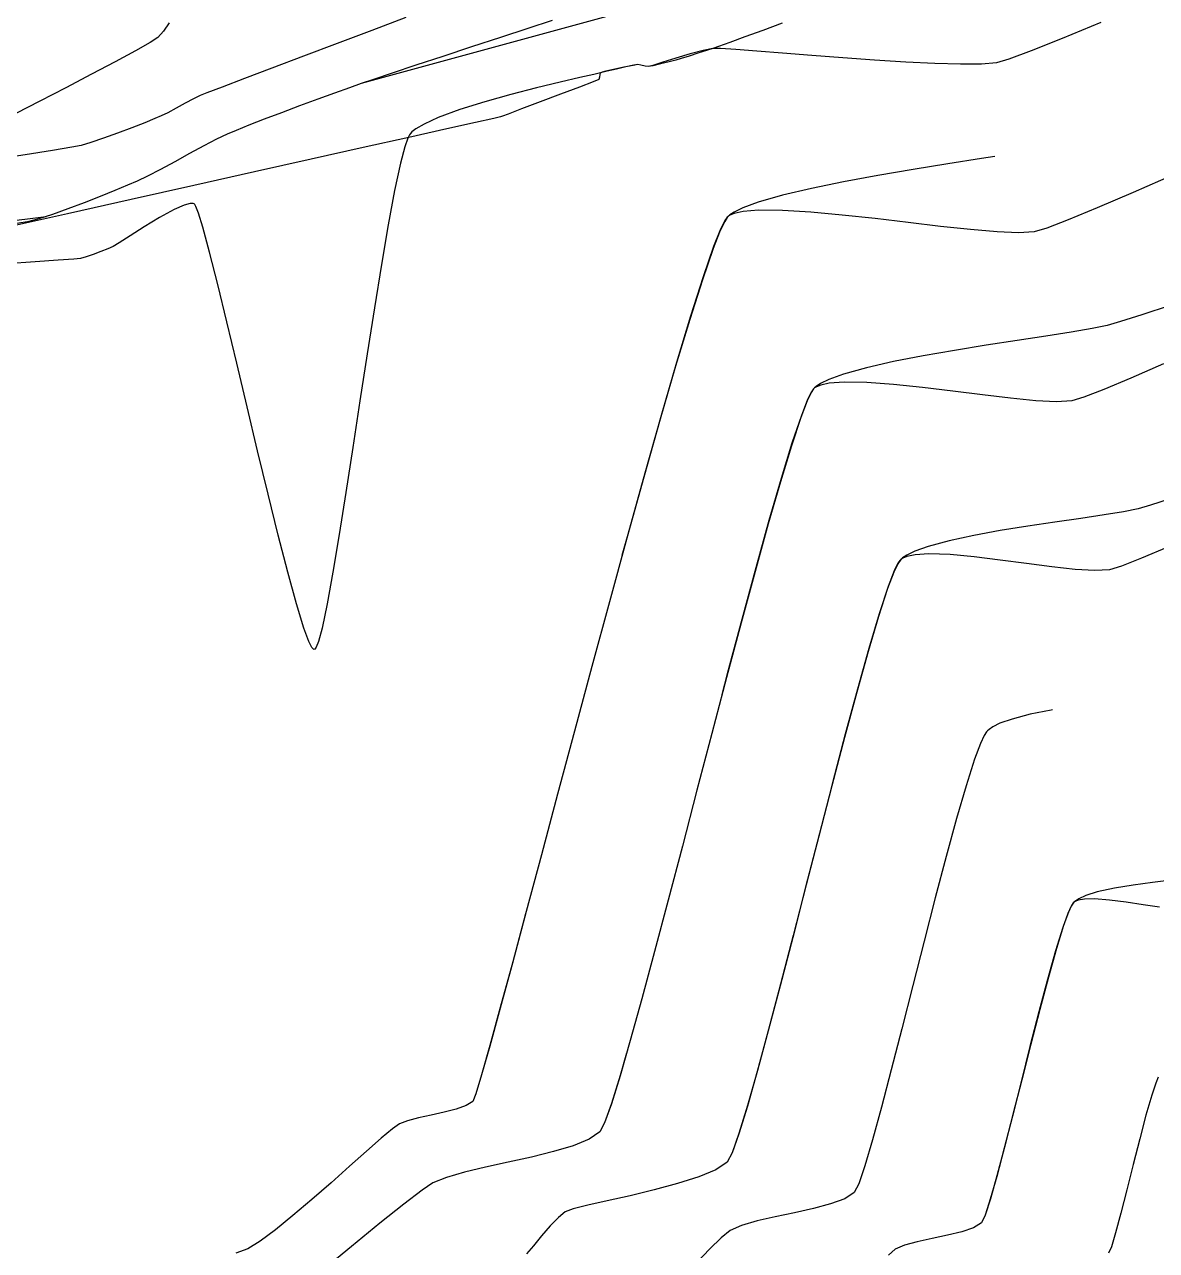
# Model space of a CAD drawing. Header units: metres. Extents: x 708868 to 711043, y 5411316 to 5413138.
# Drawn here: x 709353.5 to 709416.6, y 5411872.3 to 5411940.6 of the extents above; entities that cross this region are included whole.
import ezdxf

# ---------------------------------------------------------------- set-up
doc = ezdxf.new("R2010")
doc.units = ezdxf.units.M
for name, color, linetype in [('Rionegro 2010_Contours', 7, 'Continuous'), ('Rionegro 2014_Contours', 7, 'Continuous'), ('Rionegro 2018_Contours', 7, 'Continuous')]:
    doc.layers.add(name, color=color, linetype=linetype)

msp = doc.modelspace()

# ---------------------------------------------------------------- linework, layer by layer
at = {"layer": 'Rionegro 2010_Contours'}
for points in [[(709413.463, 5411940.68, 231), (709411.317, 5411939.795, 231), (709409.589, 5411939.104, 231), (709408.343, 5411938.641, 231), (709407.644, 5411938.435, 231), (709406.812, 5411938.363, 231), (709405.643, 5411938.353, 231), (709404.212, 5411938.394, 231), (709402.593, 5411938.474, 231), (709400.862, 5411938.583, 231), (709399.092, 5411938.709, 231), (709397.358, 5411938.843, 231), (709395.736, 5411938.972, 231), (709394.299, 5411939.087, 231), (709393.122, 5411939.175, 231), (709392.28, 5411939.228, 231), (709391.847, 5411939.232, 231), (709391.308, 5411939.126, 231), (709390.583, 5411938.931, 231), (709389.794, 5411938.695, 231), (709389.062, 5411938.466, 231), (709388.507, 5411938.293, 231), (709388.253, 5411938.223, 231), (709388.07, 5411938.251, 231), (709387.844, 5411938.309, 231), (709387.661, 5411938.34, 231), (709387.4, 5411938.295, 231), (709386.89, 5411938.189, 231), (709386.303, 5411938.059, 231), (709385.893, 5411937.962, 231), (709385.68, 5411937.906, 231), (709385.603, 5411937.882, 231), (709385.588, 5411937.874, 231), (709385.574, 5411937.853, 231), (709385.554, 5411937.783, 231), (709385.534, 5411937.645, 231), (709385.493, 5411937.506, 231), (709385.182, 5411937.376, 231), (709384.412, 5411937.079, 231), (709383.368, 5411936.683, 231), (709382.235, 5411936.257, 231), (709381.196, 5411935.868, 231), (709380.435, 5411935.584, 231), (709380.137, 5411935.472, 231), (709380.073, 5411935.448, 231), (709380.008, 5411935.423, 231), (709379.65, 5411935.343, 231), (709378.631, 5411935.114, 231), (709377.027, 5411934.755, 231), (709374.915, 5411934.282, 231), (709372.373, 5411933.712, 231), (709369.478, 5411933.064, 231), (709366.305, 5411932.355, 231), (709362.932, 5411931.601, 231), (709359.436, 5411930.82, 231), (709355.893, 5411930.031, 231), (709352.382, 5411929.249, 231)], [(709417.553, 5411932.223, 232), (709415.256, 5411931.216, 232), (709413.266, 5411930.359, 232), (709411.643, 5411929.686, 232), (709410.449, 5411929.229, 232), (709409.742, 5411929.021, 232), (709408.883, 5411928.969, 232), (709407.68, 5411929.019, 232), (709406.206, 5411929.146, 232), (709404.535, 5411929.327, 232), (709402.737, 5411929.539, 232), (709400.885, 5411929.756, 232), (709399.052, 5411929.957, 232), (709397.31, 5411930.118, 232), (709395.732, 5411930.214, 232), (709394.39, 5411930.222, 232), (709393.534, 5411930.15, 232), (709393.044, 5411930.041, 232), (709392.798, 5411929.94, 232), (709392.702, 5411929.881, 232), (709392.646, 5411929.83, 232), (709392.517, 5411929.646, 232), (709392.281, 5411929.176, 232), (709391.892, 5411928.212, 232), (709391.299, 5411926.513, 232), (709390.603, 5411924.329, 232), (709389.819, 5411921.733, 232), (709388.964, 5411918.792, 232), (709388.053, 5411915.577, 232), (709387.102, 5411912.157, 232), (709386.784, 5411910.997, 232)], [(709416.959, 5411921.663, 233), (709415.129, 5411920.866, 233), (709413.627, 5411920.235, 233), (709412.511, 5411919.805, 233), (709411.84, 5411919.607, 233), (709410.994, 5411919.559, 233), (709409.833, 5411919.616, 233), (709408.433, 5411919.751, 233), (709406.867, 5411919.936, 233), (709405.209, 5411920.144, 233), (709403.535, 5411920.348, 233), (709401.918, 5411920.519, 233), (709400.433, 5411920.63, 233), (709399.155, 5411920.654, 233), (709398.331, 5411920.592, 233), (709397.855, 5411920.488, 233), (709397.613, 5411920.389, 233), (709397.516, 5411920.33, 233), (709397.463, 5411920.281, 233), (709397.342, 5411920.11, 233), (709397.126, 5411919.678, 233), (709396.777, 5411918.797, 233), (709396.255, 5411917.253, 233), (709395.65, 5411915.278, 233), (709394.973, 5411912.938, 233), (709394.239, 5411910.299, 233), (709393.461, 5411907.428, 233), (709392.653, 5411904.391, 233), (709392.351, 5411903.243, 233)], [(709417.225, 5411911.478, 234), (709415.735, 5411910.838, 234), (709414.617, 5411910.397, 234), (709413.938, 5411910.193, 234), (709413.119, 5411910.149, 234), (709412.028, 5411910.214, 234), (709410.738, 5411910.355, 234), (709409.323, 5411910.541, 234), (709407.856, 5411910.738, 234), (709406.412, 5411910.915, 234), (709405.063, 5411911.04, 234), (709403.885, 5411911.08, 234), (709403.113, 5411911.03, 234), (709402.66, 5411910.933, 234), (709402.426, 5411910.837, 234), (709402.331, 5411910.779, 234), (709402.278, 5411910.73, 234), (709402.157, 5411910.559, 234), (709401.945, 5411910.129, 234), (709401.608, 5411909.256, 234), (709401.108, 5411907.738, 234), (709400.535, 5411905.812, 234), (709399.903, 5411903.553, 234), (709399.224, 5411901.034, 234), (709398.512, 5411898.329, 234), (709397.782, 5411895.51, 234), (709397.047, 5411892.653, 234), (709396.321, 5411889.829, 234), (709395.617, 5411887.114, 234), (709394.95, 5411884.579, 234), (709394.333, 5411882.299, 234), (709393.779, 5411880.348, 234), (709393.303, 5411878.798, 234), (709392.918, 5411877.724, 234), (709392.638, 5411877.199, 234), (709392.018, 5411876.779, 234), (709391.066, 5411876.379, 234), (709389.884, 5411876.002, 234), (709388.572, 5411875.652, 234), (709387.233, 5411875.332, 234), (709385.968, 5411875.047, 234), (709384.877, 5411874.8, 234), (709384.062, 5411874.595, 234), (709383.625, 5411874.435, 234), (709383.247, 5411874.121, 234), (709382.791, 5411873.644, 234), (709382.309, 5411873.089, 234), (709381.852, 5411872.541, 234), (709381.473, 5411872.088, 234)], [(709416.734, 5411891.409, 236), (709415.83, 5411891.532, 236), (709414.879, 5411891.673, 236), (709413.949, 5411891.795, 236), (709413.108, 5411891.86, 236), (709412.544, 5411891.848, 236), (709412.207, 5411891.788, 236), (709412.032, 5411891.72, 236), (709411.96, 5411891.676, 236), (709411.918, 5411891.636, 236), (709411.822, 5411891.491, 236), (709411.653, 5411891.122, 236), (709411.384, 5411890.374, 236), (709410.989, 5411889.092, 236), (709410.544, 5411887.505, 236), (709410.064, 5411885.701, 236), (709409.564, 5411883.765, 236), (709409.06, 5411881.784, 236), (709408.567, 5411879.845, 236), (709408.101, 5411878.035, 236), (709407.676, 5411876.441, 236), (709407.308, 5411875.148, 236), (709407.013, 5411874.245, 236), (709406.806, 5411873.817, 236), (709406.372, 5411873.546, 236), (709405.714, 5411873.321, 236), (709404.917, 5411873.126, 236), (709404.064, 5411872.947, 236), (709403.239, 5411872.768, 236), (709402.528, 5411872.573, 236), (709402.012, 5411872.348, 236), (709401.63, 5411872.02, 236)], [(709381.414, 5411891.04, 232), (709380.695, 5411888.358, 232), (709380.007, 5411885.816, 232), (709379.425, 5411883.697, 232), (709378.965, 5411882.071, 232), (709378.641, 5411881.009, 232), (709378.471, 5411880.58, 232), (709378.103, 5411880.346, 232), (709377.548, 5411880.148, 232), (709376.874, 5411879.975, 232), (709376.151, 5411879.817, 232), (709375.448, 5411879.663, 232), (709374.835, 5411879.503, 232), (709374.381, 5411879.326, 232), (709373.997, 5411879.05, 232), (709373.373, 5411878.527, 232), (709372.559, 5411877.813, 232), (709371.609, 5411876.968, 232), (709370.574, 5411876.048, 232), (709369.505, 5411875.113, 232), (709368.456, 5411874.219, 232), (709367.478, 5411873.426, 232), (709366.623, 5411872.79, 232), (709365.942, 5411872.37, 232), (709365.264, 5411872.124, 232)], [(709387.042, 5411883.27, 233), (709386.685, 5411882.028, 233), (709386.201, 5411880.466, 233), (709385.82, 5411879.397, 233), (709385.555, 5411878.889, 233), (709384.957, 5411878.48, 233), (709384.071, 5411878.115, 233), (709382.973, 5411877.785, 233), (709381.74, 5411877.482, 233), (709380.45, 5411877.195, 233), (709379.179, 5411876.917, 233), (709378.005, 5411876.637, 233), (709377.005, 5411876.347, 233), (709376.255, 5411876.038, 233), (709375.647, 5411875.63, 233), (709374.639, 5411874.864, 233), (709373.302, 5411873.8, 233), (709371.707, 5411872.501, 233), (709369.924, 5411871.029, 233)]]:
    msp.add_polyline3d(points, dxfattribs=at)
at = {"layer": 'Rionegro 2014_Contours'}
for points in [[(709374.747, 5411940.955, 229), (709372.854, 5411940.242, 229), (709370.923, 5411939.514, 229), (709369.039, 5411938.803, 229), (709367.286, 5411938.14, 229), (709365.749, 5411937.557, 229), (709364.514, 5411937.087, 229), (709363.665, 5411936.761, 229), (709363.287, 5411936.611, 229), (709362.919, 5411936.429, 229), (709362.452, 5411936.179, 229), (709361.953, 5411935.907, 229), (709361.486, 5411935.658, 229), (709361.117, 5411935.476, 229), (709360.768, 5411935.329, 229), (709360.195, 5411935.099, 229), (709359.475, 5411934.817, 229), (709358.685, 5411934.517, 229), (709357.901, 5411934.23, 229), (709357.201, 5411933.99, 229), (709356.66, 5411933.828, 229), (709356.136, 5411933.729, 229), (709355.062, 5411933.553, 229), (709353.532, 5411933.314, 229), (709351.639, 5411933.024, 229)], [(709382.899, 5411940.784, 230), (709381.548, 5411940.346, 230), (709380.02, 5411939.849, 230), (709378.409, 5411939.322, 230), (709376.803, 5411938.796, 230), (709375.295, 5411938.3, 230), (709373.974, 5411937.863, 230), (709372.933, 5411937.515, 230), (709372.261, 5411937.285, 230), (709371.601, 5411937.05, 230), (709370.773, 5411936.75, 230), (709369.831, 5411936.404, 230), (709368.828, 5411936.033, 230), (709367.818, 5411935.655, 230), (709366.855, 5411935.289, 230), (709365.991, 5411934.956, 230), (709365.282, 5411934.673, 230), (709364.78, 5411934.461, 230), (709364.203, 5411934.181, 230), (709363.488, 5411933.807, 230), (709362.69, 5411933.375, 230), (709361.865, 5411932.925, 230), (709361.067, 5411932.494, 230), (709360.351, 5411932.121, 230), (709359.774, 5411931.843, 230), (709359.241, 5411931.612, 230), (709358.535, 5411931.318, 230), (709357.709, 5411930.984, 230), (709356.818, 5411930.636, 230), (709355.915, 5411930.297, 230), (709355.054, 5411929.993, 230), (709354.288, 5411929.748, 230), (709353.671, 5411929.586, 230), (709353.044, 5411929.485, 230)], [(709395.707, 5411940.635, 231), (709394.629, 5411940.245, 231), (709393.632, 5411939.882, 231), (709392.789, 5411939.573, 231), (709392.171, 5411939.347, 231), (709391.847, 5411939.232, 231), (709391.489, 5411939.116, 231), (709391.018, 5411938.966, 231), (709390.52, 5411938.811, 231), (709390.078, 5411938.675, 231), (709389.778, 5411938.587, 231), (709389.417, 5411938.492, 231), (709388.938, 5411938.371, 231), (709388.499, 5411938.268, 231), (709388.253, 5411938.223, 231), (709388.07, 5411938.252, 231), (709387.844, 5411938.309, 231), (709387.661, 5411938.34, 231), (709387.439, 5411938.302, 231), (709387.006, 5411938.21, 231), (709386.477, 5411938.091, 231), (709385.966, 5411937.969, 231), (709385.588, 5411937.874, 231), (709385.215, 5411937.788, 231), (709384.434, 5411937.613, 231), (709383.339, 5411937.361, 231), (709382.028, 5411937.044, 231), (709380.597, 5411936.676, 231), (709379.142, 5411936.268, 231), (709377.758, 5411935.834, 231), (709376.542, 5411935.386, 231), (709375.756, 5411935.026, 231), (709375.306, 5411934.759, 231), (709375.085, 5411934.584, 231), (709375, 5411934.498, 231), (709374.952, 5411934.432, 231), (709374.85, 5411934.231, 231), (709374.685, 5411933.763, 231), (709374.444, 5411932.854, 231), (709374.114, 5411931.318, 231), (709373.757, 5411929.41, 231), (709373.38, 5411927.207, 231), (709372.988, 5411924.787, 231), (709372.588, 5411922.228, 231), (709372.186, 5411919.607, 231), (709371.788, 5411917.003, 231), (709371.4, 5411914.493, 231), (709371.028, 5411912.155, 231), (709370.679, 5411910.066, 231), (709370.359, 5411908.305, 231), (709370.073, 5411906.949, 231), (709369.874, 5411906.208, 231), (709369.743, 5411905.878, 231), (709369.666, 5411905.776, 231), (709369.631, 5411905.762, 231), (709369.592, 5411905.774, 231), (709369.501, 5411905.873, 231), (709369.334, 5411906.201, 231), (709369.06, 5411906.944, 231), (709368.646, 5411908.302, 231), (709368.166, 5411910.054, 231), (709367.635, 5411912.116, 231), (709367.07, 5411914.399, 231), (709366.486, 5411916.816, 231), (709365.897, 5411919.281, 231), (709365.319, 5411921.707, 231), (709364.769, 5411924.007, 231), (709364.26, 5411926.094, 231), (709363.809, 5411927.881, 231), (709363.43, 5411929.281, 231), (709363.19, 5411930.065, 231), (709363.052, 5411930.427, 231), (709362.981, 5411930.55, 231), (709362.953, 5411930.574, 231), (709362.891, 5411930.592, 231), (709362.727, 5411930.59, 231), (709362.399, 5411930.503, 231), (709361.841, 5411930.26, 231), (709361.023, 5411929.817, 231), (709360.17, 5411929.302, 231), (709359.384, 5411928.803, 231), (709358.77, 5411928.409, 231), (709358.431, 5411928.209, 231), (709358.133, 5411928.081, 231), (709357.746, 5411927.925, 231), (709357.327, 5411927.765, 231), (709356.935, 5411927.628, 231), (709356.626, 5411927.541, 231), (709356.243, 5411927.504, 231), (709355.367, 5411927.438, 231), (709354.091, 5411927.35, 231), (709352.51, 5411927.246, 231)], [(709407.55, 5411933.226, 232), (709406.806, 5411933.109, 232), (709404.943, 5411932.814, 232), (709402.998, 5411932.498, 232), (709401.037, 5411932.162, 232), (709399.128, 5411931.809, 232), (709397.337, 5411931.442, 232), (709395.732, 5411931.063, 232), (709394.38, 5411930.675, 232), (709393.525, 5411930.36, 232), (709393.039, 5411930.121, 232), (709392.797, 5411929.961, 232), (709392.702, 5411929.881, 232), (709392.643, 5411929.815, 232), (709392.508, 5411929.605, 232), (709392.264, 5411929.1, 232), (709391.866, 5411928.095, 232), (709391.265, 5411926.356, 232), (709390.562, 5411924.144, 232), (709389.774, 5411921.529, 232), (709388.917, 5411918.579, 232), (709388.006, 5411915.363, 232), (709387.056, 5411911.949, 232), (709386.085, 5411908.406, 232), (709385.107, 5411904.803, 232), (709384.139, 5411901.208, 232), (709383.197, 5411897.691, 232), (709382.295, 5411894.32, 232), (709381.451, 5411891.164, 232), (709380.68, 5411888.29, 232), (709379.997, 5411885.769, 232), (709379.419, 5411883.669, 232), (709378.962, 5411882.058, 232), (709378.64, 5411881.006, 232), (709378.471, 5411880.58, 232), (709378.103, 5411880.346, 232), (709377.548, 5411880.148, 232), (709376.874, 5411879.975, 232), (709376.151, 5411879.817, 232), (709375.448, 5411879.663, 232), (709374.835, 5411879.503, 232), (709374.381, 5411879.326, 232), (709373.997, 5411879.05, 232), (709373.373, 5411878.527, 232), (709372.559, 5411877.813, 232), (709371.609, 5411876.968, 232), (709370.574, 5411876.048, 232), (709369.505, 5411875.113, 232), (709368.456, 5411874.219, 232), (709367.478, 5411873.426, 232), (709366.623, 5411872.79, 232), (709365.942, 5411872.37, 232), (709365.264, 5411872.124, 232)], [(709417.325, 5411924.922, 233), (709415.747, 5411924.402, 233), (709414.556, 5411924.022, 233), (709413.814, 5411923.807, 233), (709412.972, 5411923.631, 233), (709411.809, 5411923.432, 233), (709410.394, 5411923.211, 233), (709408.795, 5411922.968, 233), (709407.08, 5411922.704, 233), (709405.316, 5411922.419, 233), (709403.571, 5411922.116, 233), (709401.914, 5411921.793, 233), (709400.412, 5411921.452, 233), (709399.133, 5411921.094, 233), (709398.316, 5411920.796, 233), (709397.847, 5411920.566, 233), (709397.61, 5411920.409, 233), (709397.516, 5411920.33, 233), (709397.46, 5411920.267, 233), (709397.333, 5411920.071, 233), (709397.109, 5411919.605, 233), (709396.753, 5411918.685, 233), (709396.223, 5411917.104, 233), (709395.611, 5411915.103, 233), (709394.931, 5411912.748, 233), (709394.196, 5411910.103, 233), (709393.419, 5411907.233, 233), (709392.612, 5411904.204, 233), (709391.789, 5411901.079, 233), (709390.963, 5411897.925, 233), (709390.148, 5411894.805, 233), (709389.355, 5411891.785, 233), (709388.599, 5411888.929, 233), (709387.892, 5411886.304, 233), (709387.247, 5411883.972, 233), (709386.678, 5411882, 233), (709386.198, 5411880.452, 233), (709385.819, 5411879.394, 233), (709385.555, 5411878.889, 233), (709384.957, 5411878.48, 233), (709384.071, 5411878.115, 233), (709382.973, 5411877.785, 233), (709381.74, 5411877.482, 233), (709380.45, 5411877.195, 233), (709379.179, 5411876.917, 233), (709378.005, 5411876.637, 233), (709377.005, 5411876.347, 233), (709376.255, 5411876.038, 233), (709375.647, 5411875.63, 233), (709374.639, 5411874.864, 233), (709373.302, 5411873.8, 233), (709371.707, 5411872.501, 233), (709369.924, 5411871.029, 233)], [(709417.317, 5411914.15, 234), (709416.23, 5411913.798, 234), (709415.538, 5411913.596, 234), (709414.729, 5411913.43, 234), (709413.644, 5411913.252, 234), (709412.348, 5411913.059, 234), (709410.907, 5411912.851, 234), (709409.388, 5411912.624, 234), (709407.857, 5411912.378, 234), (709406.379, 5411912.109, 234), (709405.022, 5411911.817, 234), (709403.851, 5411911.499, 234), (709403.092, 5411911.225, 234), (709402.649, 5411911.007, 234), (709402.422, 5411910.856, 234), (709402.331, 5411910.779, 234), (709402.274, 5411910.716, 234), (709402.149, 5411910.52, 234), (709401.929, 5411910.056, 234), (709401.584, 5411909.147, 234), (709401.077, 5411907.595, 234), (709400.499, 5411905.648, 234), (709399.864, 5411903.378, 234), (709399.185, 5411900.858, 234), (709398.475, 5411898.159, 234), (709397.747, 5411895.353, 234), (709397.016, 5411892.513, 234), (709396.295, 5411889.71, 234), (709395.596, 5411887.017, 234), (709394.934, 5411884.506, 234), (709394.321, 5411882.249, 234), (709393.772, 5411880.317, 234), (709393.3, 5411878.784, 234), (709392.917, 5411877.72, 234), (709392.638, 5411877.199, 234), (709392.018, 5411876.779, 234), (709391.066, 5411876.379, 234), (709389.884, 5411876.002, 234), (709388.572, 5411875.652, 234), (709387.233, 5411875.332, 234), (709385.968, 5411875.047, 234), (709384.877, 5411874.8, 234), (709384.062, 5411874.595, 234), (709383.625, 5411874.435, 234), (709383.247, 5411874.121, 234), (709382.791, 5411873.644, 234), (709382.309, 5411873.089, 234), (709381.852, 5411872.541, 234), (709381.473, 5411872.088, 234)], [(709410.768, 5411902.393, 235), (709410.689, 5411902.38, 235), (709409.531, 5411902.149, 235), (709408.515, 5411901.884, 235), (709407.844, 5411901.643, 235), (709407.443, 5411901.444, 235), (709407.233, 5411901.302, 235), (709407.146, 5411901.227, 235), (709407.09, 5411901.166, 235), (709406.967, 5411900.973, 235), (709406.755, 5411900.523, 235), (709406.426, 5411899.648, 235), (709405.952, 5411898.168, 235), (709405.419, 5411896.334, 235), (709404.843, 5411894.226, 235), (709404.236, 5411891.922, 235), (709403.613, 5411889.503, 235), (709402.988, 5411887.047, 235), (709402.375, 5411884.634, 235), (709401.787, 5411882.344, 235), (709401.239, 5411880.256, 235), (709400.744, 5411878.448, 235), (709400.317, 5411877.002, 235), (709399.972, 5411875.995, 235), (709399.722, 5411875.508, 235), (709399.195, 5411875.162, 235), (709398.41, 5411874.869, 235), (709397.448, 5411874.614, 235), (709396.39, 5411874.382, 235), (709395.317, 5411874.159, 235), (709394.31, 5411873.929, 235), (709393.45, 5411873.678, 235), (709392.819, 5411873.391, 235), (709392.308, 5411872.988, 235), (709391.674, 5411872.37, 235), (709390.959, 5411871.601, 235)], [(709417.375, 5411892.91, 236), (709416.346, 5411892.778, 236), (709415.268, 5411892.631, 236), (709414.215, 5411892.459, 236), (709413.263, 5411892.25, 236), (709412.624, 5411892.048, 236), (709412.241, 5411891.874, 236), (709412.042, 5411891.745, 236), (709411.96, 5411891.676, 236), (709411.912, 5411891.623, 236), (709411.807, 5411891.453, 236), (709411.624, 5411891.051, 236), (709411.342, 5411890.272, 236), (709410.938, 5411888.966, 236), (709410.489, 5411887.369, 236), (709410.009, 5411885.566, 236), (709409.514, 5411883.641, 236), (709409.017, 5411881.678, 236), (709408.533, 5411879.761, 236), (709408.076, 5411877.975, 236), (709407.661, 5411876.403, 236), (709407.301, 5411875.13, 236), (709407.011, 5411874.24, 236), (709406.806, 5411873.817, 236), (709406.372, 5411873.546, 236), (709405.714, 5411873.321, 236), (709404.917, 5411873.126, 236), (709404.064, 5411872.947, 236), (709403.239, 5411872.768, 236), (709402.528, 5411872.573, 236), (709402.012, 5411872.348, 236), (709401.63, 5411872.02, 236)], [(709416.66, 5411881.942, 237), (709416.519, 5411881.597, 237), (709416.297, 5411880.922, 237), (709415.977, 5411879.809, 237), (709415.628, 5411878.493, 237), (709415.266, 5411877.077, 237), (709414.91, 5411875.665, 237), (709414.576, 5411874.36, 237), (709414.283, 5411873.266, 237), (709414.048, 5411872.487, 237), (709413.889, 5411872.127, 237)]]:
    msp.add_polyline3d(points, dxfattribs=at)
at = {"layer": 'Rionegro 2018_Contours'}
for points in [[(709403.504, 5411945.826, 230), (709372.261, 5411937.285, 230), (709371.601, 5411937.05, 230), (709370.773, 5411936.75, 230), (709369.831, 5411936.404, 230), (709368.828, 5411936.033, 230), (709367.818, 5411935.655, 230), (709366.855, 5411935.289, 230), (709365.991, 5411934.956, 230), (709365.282, 5411934.673, 230), (709364.78, 5411934.461, 230), (709364.203, 5411934.181, 230), (709363.488, 5411933.807, 230), (709362.69, 5411933.375, 230), (709361.865, 5411932.925, 230), (709361.067, 5411932.494, 230), (709360.351, 5411932.121, 230), (709359.774, 5411931.843, 230), (709359.241, 5411931.612, 230), (709358.535, 5411931.318, 230), (709357.709, 5411930.984, 230), (709356.818, 5411930.636, 230), (709355.915, 5411930.297, 230), (709355.054, 5411929.993, 230), (709354.696, 5411929.878, 230)], [(709395.707, 5411940.635, 231), (709394.629, 5411940.245, 231), (709393.632, 5411939.882, 231), (709392.789, 5411939.573, 231), (709392.171, 5411939.347, 231), (709391.847, 5411939.232, 231), (709391.489, 5411939.116, 231), (709391.018, 5411938.966, 231), (709390.52, 5411938.811, 231), (709390.078, 5411938.675, 231), (709389.778, 5411938.587, 231), (709389.417, 5411938.492, 231), (709388.938, 5411938.371, 231), (709388.499, 5411938.268, 231), (709388.253, 5411938.223, 231), (709388.07, 5411938.252, 231), (709387.844, 5411938.309, 231), (709387.661, 5411938.34, 231), (709387.439, 5411938.302, 231), (709387.006, 5411938.21, 231), (709386.477, 5411938.091, 231), (709385.966, 5411937.969, 231), (709385.588, 5411937.874, 231), (709385.215, 5411937.788, 231), (709384.434, 5411937.613, 231), (709383.339, 5411937.361, 231), (709382.028, 5411937.044, 231), (709380.597, 5411936.676, 231), (709379.142, 5411936.268, 231), (709377.758, 5411935.834, 231), (709376.542, 5411935.386, 231), (709375.756, 5411935.026, 231), (709375.306, 5411934.759, 231), (709375.085, 5411934.584, 231), (709375, 5411934.498, 231), (709374.952, 5411934.432, 231), (709374.85, 5411934.231, 231), (709374.685, 5411933.763, 231), (709374.444, 5411932.854, 231), (709374.114, 5411931.318, 231), (709373.757, 5411929.41, 231), (709373.38, 5411927.207, 231), (709372.988, 5411924.787, 231), (709372.588, 5411922.228, 231), (709372.186, 5411919.607, 231), (709371.788, 5411917.003, 231), (709371.4, 5411914.493, 231), (709371.028, 5411912.155, 231), (709370.679, 5411910.066, 231), (709370.359, 5411908.305, 231), (709370.073, 5411906.949, 231), (709369.874, 5411906.208, 231), (709369.743, 5411905.878, 231), (709369.666, 5411905.776, 231), (709369.631, 5411905.762, 231), (709369.592, 5411905.774, 231), (709369.501, 5411905.873, 231), (709369.334, 5411906.201, 231), (709369.06, 5411906.944, 231), (709368.646, 5411908.302, 231), (709368.166, 5411910.054, 231), (709367.635, 5411912.116, 231), (709367.07, 5411914.399, 231), (709366.486, 5411916.816, 231), (709365.897, 5411919.281, 231), (709365.319, 5411921.707, 231), (709364.769, 5411924.007, 231), (709364.26, 5411926.094, 231), (709363.809, 5411927.881, 231), (709363.43, 5411929.281, 231), (709363.19, 5411930.065, 231), (709363.052, 5411930.427, 231), (709362.981, 5411930.55, 231), (709362.953, 5411930.574, 231), (709362.891, 5411930.592, 231), (709362.727, 5411930.59, 231), (709362.399, 5411930.503, 231), (709361.841, 5411930.26, 231), (709361.023, 5411929.817, 231), (709360.17, 5411929.302, 231), (709359.384, 5411928.803, 231), (709358.77, 5411928.409, 231), (709358.431, 5411928.209, 231), (709358.133, 5411928.081, 231), (709357.746, 5411927.925, 231), (709357.327, 5411927.765, 231), (709356.935, 5411927.628, 231), (709356.626, 5411927.541, 231), (709356.243, 5411927.504, 231), (709355.367, 5411927.438, 231), (709354.091, 5411927.35, 231), (709352.51, 5411927.246, 231)], [(709361.559, 5411940.663, 229), (709361.239, 5411940.192, 229), (709360.92, 5411939.84, 229), (709360.496, 5411939.567, 229), (709359.674, 5411939.104, 229), (709358.551, 5411938.498, 229), (709357.226, 5411937.797, 229), (709355.795, 5411937.05, 229), (709354.356, 5411936.303, 229), (709353.009, 5411935.606, 229)], [(709407.55, 5411933.226, 232), (709406.806, 5411933.109, 232), (709404.943, 5411932.814, 232), (709402.998, 5411932.498, 232), (709401.037, 5411932.162, 232), (709399.128, 5411931.809, 232), (709397.337, 5411931.442, 232), (709395.732, 5411931.063, 232), (709394.38, 5411930.675, 232), (709393.525, 5411930.36, 232), (709393.039, 5411930.121, 232), (709392.797, 5411929.961, 232), (709392.702, 5411929.881, 232), (709392.643, 5411929.815, 232), (709392.508, 5411929.605, 232), (709392.264, 5411929.1, 232), (709391.866, 5411928.095, 232), (709391.265, 5411926.356, 232), (709390.562, 5411924.144, 232), (709389.774, 5411921.529, 232), (709388.917, 5411918.579, 232), (709388.006, 5411915.363, 232), (709387.056, 5411911.949, 232), (709386.085, 5411908.406, 232), (709385.107, 5411904.803, 232), (709384.139, 5411901.208, 232), (709383.197, 5411897.691, 232), (709382.295, 5411894.32, 232), (709381.451, 5411891.164, 232), (709380.68, 5411888.29, 232), (709379.997, 5411885.769, 232), (709379.419, 5411883.669, 232), (709378.962, 5411882.058, 232), (709378.64, 5411881.006, 232), (709378.471, 5411880.58, 232), (709378.103, 5411880.346, 232), (709377.548, 5411880.148, 232), (709376.874, 5411879.975, 232), (709376.151, 5411879.817, 232), (709375.448, 5411879.663, 232), (709374.835, 5411879.503, 232), (709374.381, 5411879.326, 232), (709373.997, 5411879.05, 232), (709373.373, 5411878.527, 232), (709372.559, 5411877.813, 232), (709371.609, 5411876.968, 232), (709370.574, 5411876.048, 232), (709369.505, 5411875.113, 232), (709368.456, 5411874.219, 232), (709367.478, 5411873.426, 232), (709366.623, 5411872.79, 232), (709365.942, 5411872.37, 232), (709365.264, 5411872.124, 232)], [(709277.62, 5411819.537, 230), (709277.019, 5411820.718, 230), (709276.487, 5411823.808, 230), (709278.627, 5411833.78, 230), (709280.523, 5411842.303, 230), (709282.075, 5411847.813, 230), (709285.21, 5411856.338, 230), (709290.414, 5411872.71, 230), (709292.558, 5411878.723, 230), (709293.989, 5411880.694, 230), (709301.972, 5411888.056, 230), (709313.213, 5411900.407, 230), (709318.586, 5411906.138, 230), (709322.718, 5411910.999, 230), (709331.055, 5411916.414, 230), (709338.409, 5411921.36, 230), (709342.444, 5411924.389, 230), (709347.677, 5411928.268, 230), (709349.748, 5411929.258, 230), (709354.696, 5411929.878, 230)], [(709417.325, 5411924.922, 233), (709415.747, 5411924.402, 233), (709414.556, 5411924.022, 233), (709413.814, 5411923.807, 233), (709412.972, 5411923.631, 233), (709411.809, 5411923.432, 233), (709410.394, 5411923.211, 233), (709408.795, 5411922.968, 233), (709407.08, 5411922.704, 233), (709405.316, 5411922.419, 233), (709403.571, 5411922.116, 233), (709401.914, 5411921.793, 233), (709400.412, 5411921.452, 233), (709399.133, 5411921.094, 233), (709398.316, 5411920.796, 233), (709397.847, 5411920.566, 233), (709397.61, 5411920.409, 233), (709397.516, 5411920.33, 233), (709397.46, 5411920.267, 233), (709397.333, 5411920.071, 233), (709397.109, 5411919.605, 233), (709396.753, 5411918.685, 233), (709396.223, 5411917.104, 233), (709395.611, 5411915.103, 233), (709394.931, 5411912.748, 233), (709394.196, 5411910.103, 233), (709393.419, 5411907.233, 233), (709392.612, 5411904.204, 233), (709391.789, 5411901.079, 233), (709390.963, 5411897.925, 233), (709390.148, 5411894.805, 233), (709389.355, 5411891.785, 233), (709388.599, 5411888.929, 233), (709387.892, 5411886.304, 233), (709387.247, 5411883.972, 233), (709386.678, 5411882, 233), (709386.198, 5411880.452, 233), (709385.819, 5411879.394, 233), (709385.555, 5411878.889, 233), (709384.957, 5411878.48, 233), (709384.071, 5411878.115, 233), (709382.973, 5411877.785, 233), (709381.74, 5411877.482, 233), (709380.45, 5411877.195, 233), (709379.179, 5411876.917, 233), (709378.005, 5411876.637, 233), (709377.005, 5411876.347, 233), (709376.255, 5411876.038, 233), (709375.647, 5411875.63, 233), (709374.639, 5411874.864, 233), (709373.302, 5411873.8, 233), (709371.707, 5411872.501, 233), (709369.924, 5411871.029, 233)], [(709417.317, 5411914.15, 234), (709416.23, 5411913.798, 234), (709415.538, 5411913.596, 234), (709414.729, 5411913.43, 234), (709413.644, 5411913.252, 234), (709412.348, 5411913.059, 234), (709410.907, 5411912.851, 234), (709409.388, 5411912.624, 234), (709407.857, 5411912.378, 234), (709406.379, 5411912.109, 234), (709405.022, 5411911.817, 234), (709403.851, 5411911.499, 234), (709403.092, 5411911.225, 234), (709402.649, 5411911.007, 234), (709402.422, 5411910.856, 234), (709402.331, 5411910.779, 234), (709402.274, 5411910.716, 234), (709402.149, 5411910.52, 234), (709401.929, 5411910.056, 234), (709401.584, 5411909.147, 234), (709401.077, 5411907.595, 234), (709400.499, 5411905.648, 234), (709399.864, 5411903.378, 234), (709399.185, 5411900.858, 234), (709398.475, 5411898.159, 234), (709397.747, 5411895.353, 234), (709397.016, 5411892.513, 234), (709396.295, 5411889.71, 234), (709395.596, 5411887.017, 234), (709394.934, 5411884.506, 234), (709394.321, 5411882.249, 234), (709393.772, 5411880.317, 234), (709393.3, 5411878.784, 234), (709392.917, 5411877.72, 234), (709392.638, 5411877.199, 234), (709392.018, 5411876.779, 234), (709391.066, 5411876.379, 234), (709389.884, 5411876.002, 234), (709388.572, 5411875.652, 234), (709387.233, 5411875.332, 234), (709385.968, 5411875.047, 234), (709384.877, 5411874.8, 234), (709384.062, 5411874.595, 234), (709383.625, 5411874.435, 234), (709383.247, 5411874.121, 234), (709382.791, 5411873.644, 234), (709382.309, 5411873.089, 234), (709381.852, 5411872.541, 234), (709381.473, 5411872.088, 234)], [(709410.768, 5411902.393, 235), (709410.689, 5411902.38, 235), (709409.531, 5411902.149, 235), (709408.515, 5411901.884, 235), (709407.844, 5411901.643, 235), (709407.443, 5411901.444, 235), (709407.233, 5411901.302, 235), (709407.146, 5411901.227, 235), (709407.09, 5411901.166, 235), (709406.967, 5411900.973, 235), (709406.755, 5411900.523, 235), (709406.426, 5411899.648, 235), (709405.952, 5411898.168, 235), (709405.419, 5411896.334, 235), (709404.843, 5411894.226, 235), (709404.236, 5411891.922, 235), (709403.613, 5411889.503, 235), (709402.988, 5411887.047, 235), (709402.375, 5411884.634, 235), (709401.787, 5411882.344, 235), (709401.239, 5411880.256, 235), (709400.744, 5411878.448, 235), (709400.317, 5411877.002, 235), (709399.972, 5411875.995, 235), (709399.722, 5411875.508, 235), (709399.195, 5411875.162, 235), (709398.41, 5411874.869, 235), (709397.448, 5411874.614, 235), (709396.39, 5411874.382, 235), (709395.317, 5411874.159, 235), (709394.31, 5411873.929, 235), (709393.45, 5411873.678, 235), (709392.819, 5411873.391, 235), (709392.308, 5411872.988, 235), (709391.674, 5411872.37, 235), (709390.959, 5411871.601, 235)], [(709417.375, 5411892.91, 236), (709416.346, 5411892.778, 236), (709415.268, 5411892.631, 236), (709414.215, 5411892.459, 236), (709413.263, 5411892.25, 236), (709412.624, 5411892.048, 236), (709412.241, 5411891.874, 236), (709412.042, 5411891.745, 236), (709411.96, 5411891.676, 236), (709411.912, 5411891.623, 236), (709411.807, 5411891.453, 236), (709411.624, 5411891.051, 236), (709411.342, 5411890.272, 236), (709410.938, 5411888.966, 236), (709410.489, 5411887.369, 236), (709410.009, 5411885.566, 236), (709409.514, 5411883.641, 236), (709409.017, 5411881.678, 236), (709408.533, 5411879.761, 236), (709408.076, 5411877.975, 236), (709407.661, 5411876.403, 236), (709407.301, 5411875.13, 236), (709407.011, 5411874.24, 236), (709406.806, 5411873.817, 236), (709406.372, 5411873.546, 236), (709405.714, 5411873.321, 236), (709404.917, 5411873.126, 236), (709404.064, 5411872.947, 236), (709403.239, 5411872.768, 236), (709402.528, 5411872.573, 236), (709402.012, 5411872.348, 236), (709401.63, 5411872.02, 236)], [(709416.66, 5411881.942, 237), (709416.519, 5411881.597, 237), (709416.297, 5411880.922, 237), (709415.977, 5411879.809, 237), (709415.628, 5411878.493, 237), (709415.266, 5411877.077, 237), (709414.91, 5411875.665, 237), (709414.576, 5411874.36, 237), (709414.283, 5411873.266, 237), (709414.048, 5411872.487, 237), (709413.889, 5411872.127, 237)]]:
    msp.add_polyline3d(points, dxfattribs=at)

doc.saveas('drawing.dxf')
